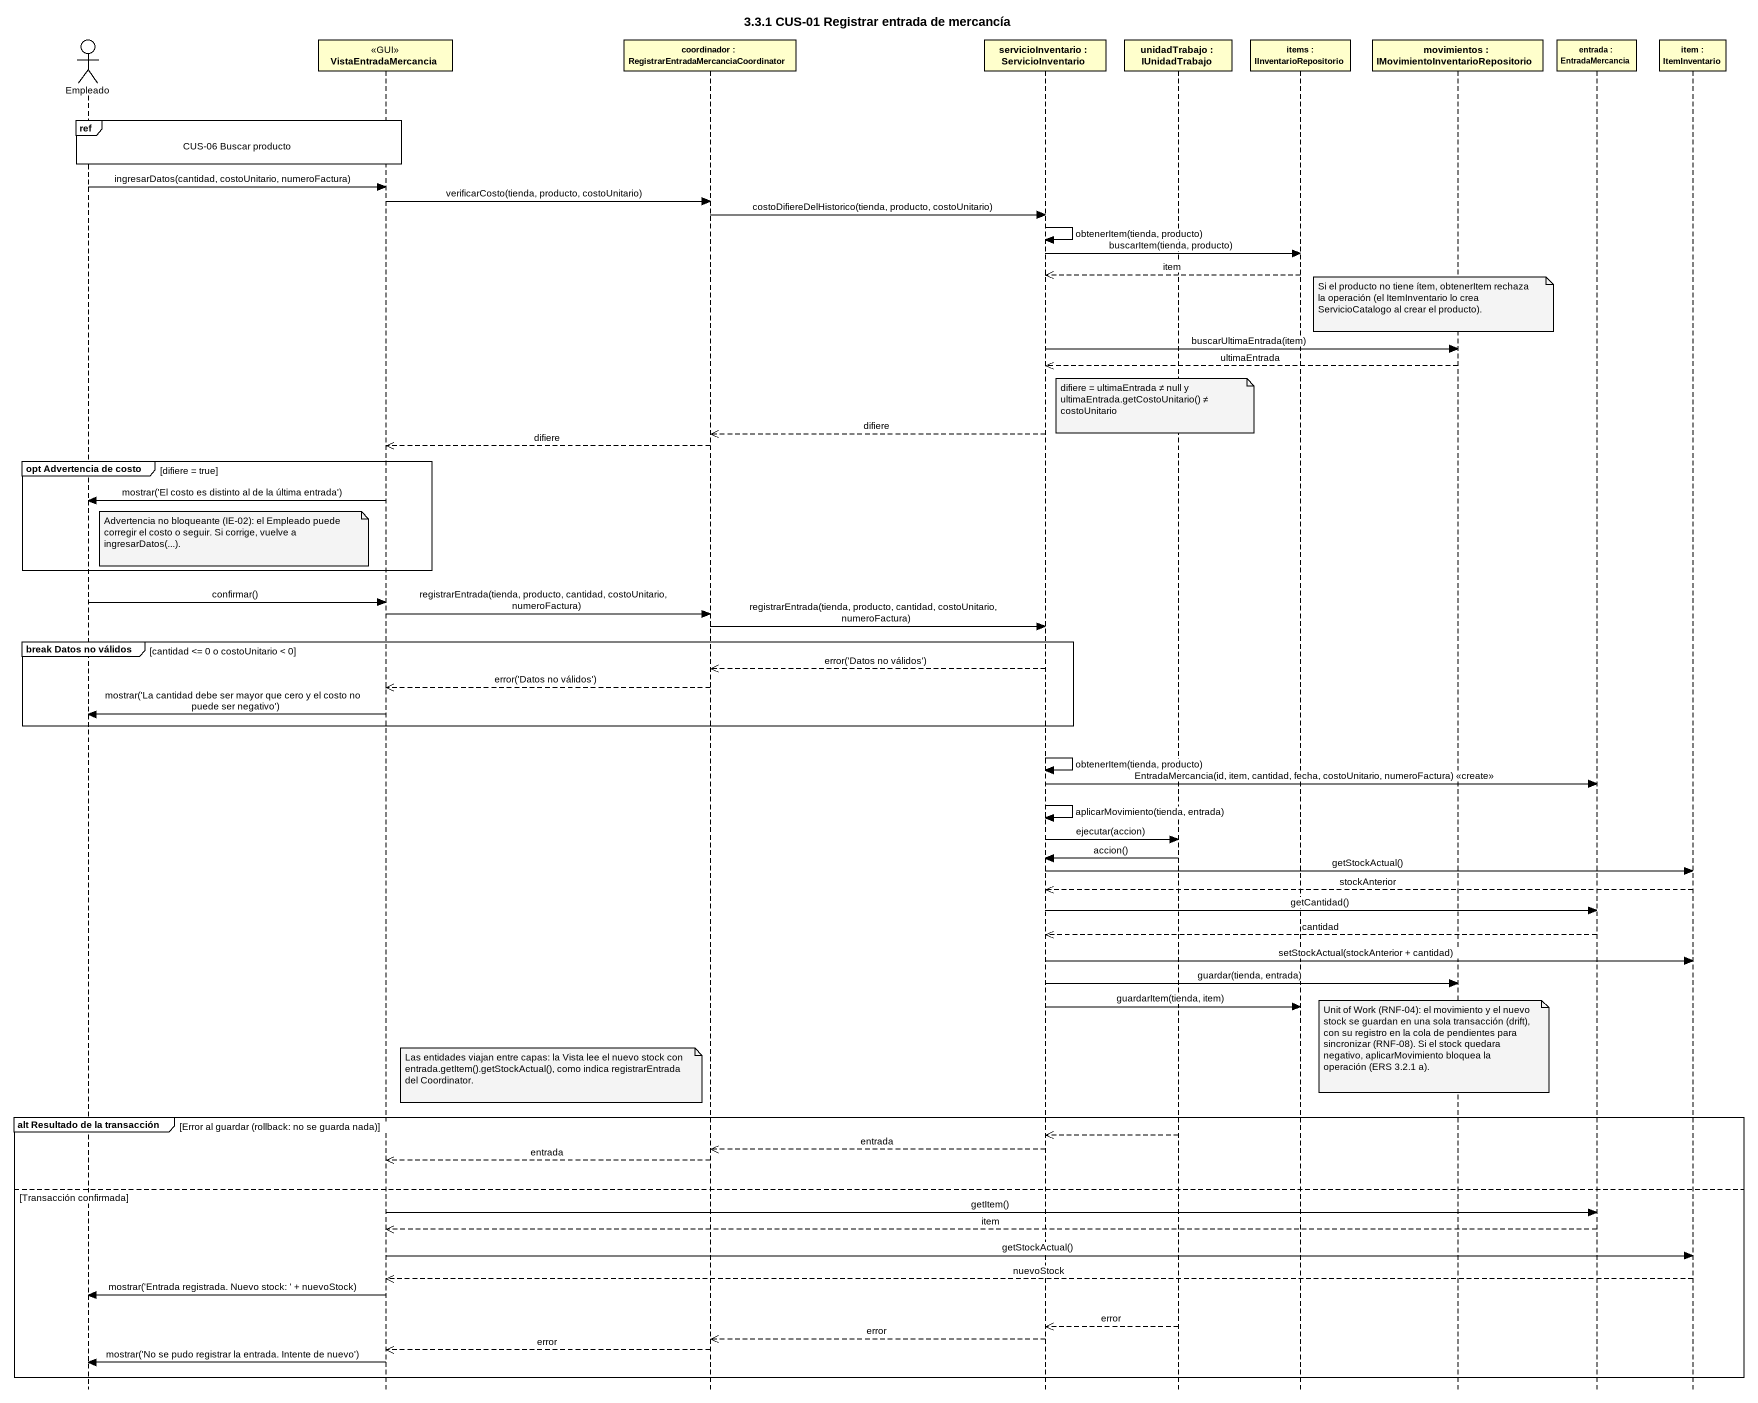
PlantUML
@startuml
title 3.3.1 CUS-01 Registrar entrada de mercancía
hide footbox
actor Empleado
participant VistaEntradaMercancia <<GUI>>
participant "coordinador : RegistrarEntradaMercanciaCoordinator" as coordinador
participant "servicioInventario : ServicioInventario" as servicioInventario
participant "unidadTrabajo : IUnidadTrabajo" as unidadTrabajo
participant "items : IInventarioRepositorio" as items
participant "movimientos : IMovimientoInventarioRepositorio" as movimientos
participant "entrada : EntradaMercancia" as entrada
participant "item : ItemInventario" as item

ref over Empleado, VistaEntradaMercancia : CUS-06 Buscar producto
Empleado -> VistaEntradaMercancia : ingresarDatos(cantidad, costoUnitario, numeroFactura)
VistaEntradaMercancia -> coordinador : verificarCosto(tienda, producto, costoUnitario)
coordinador -> servicioInventario : costoDifiereDelHistorico(tienda, producto, costoUnitario)
servicioInventario -> servicioInventario : obtenerItem(tienda, producto)
servicioInventario -> items : buscarItem(tienda, producto)
items -->> servicioInventario : item
note over movimientos : Si el producto no tiene ítem, obtenerItem rechaza la operación (el ItemInventario lo crea ServicioCatalogo al crear el producto).
servicioInventario -> movimientos : buscarUltimaEntrada(item)
movimientos -->> servicioInventario : ultimaEntrada
note over unidadTrabajo : difiere = ultimaEntrada ≠ null y ultimaEntrada.getCostoUnitario() ≠ costoUnitario
servicioInventario -->> coordinador : difiere
coordinador -->> VistaEntradaMercancia : difiere
group opt Advertencia de costo [difiere = true]
  VistaEntradaMercancia -> Empleado : mostrar('El costo es distinto al de la última entrada')
  note right of Empleado : Advertencia no bloqueante (IE-02): el Empleado puede corregir el costo o seguir. Si corrige, vuelve a ingresarDatos(...).
end
Empleado -> VistaEntradaMercancia : confirmar()
VistaEntradaMercancia -> coordinador : registrarEntrada(tienda, producto, cantidad, costoUnitario, numeroFactura)
coordinador -> servicioInventario : registrarEntrada(tienda, producto, cantidad, costoUnitario, numeroFactura)
group break Datos no válidos [cantidad <= 0 o costoUnitario < 0]
  servicioInventario -->> coordinador : error('Datos no válidos')
  coordinador -->> VistaEntradaMercancia : error('Datos no válidos')
  VistaEntradaMercancia -> Empleado : mostrar('La cantidad debe ser mayor que cero y el costo no puede ser negativo')
end
servicioInventario -> servicioInventario : obtenerItem(tienda, producto)
servicioInventario -> entrada : EntradaMercancia(id, item, cantidad, fecha, costoUnitario, numeroFactura) <<create>>
servicioInventario -> servicioInventario : aplicarMovimiento(tienda, entrada)
servicioInventario -> unidadTrabajo : ejecutar(accion)
unidadTrabajo -> servicioInventario : accion()
servicioInventario -> item : getStockActual()
item -->> servicioInventario : stockAnterior
servicioInventario -> entrada : getCantidad()
entrada -->> servicioInventario : cantidad
servicioInventario -> item : setStockActual(stockAnterior + cantidad)
servicioInventario -> movimientos : guardar(tienda, entrada)
servicioInventario -> items : guardarItem(tienda, item)
note over movimientos : Unit of Work (RNF-04): el movimiento y el nuevo stock se guardan en una sola transacción (drift), con su registro en la cola de pendientes para sincronizar (RNF-08). Si el stock quedara negativo, aplicarMovimiento bloquea la operación (ERS 3.2.1 a).
note left of coordinador : Las entidades viajan entre capas: la Vista lee el nuevo stock con entrada.getItem().getStockActual(), como indica registrarEntrada del Coordinator.
group alt Resultado de la transacción [Error al guardar (rollback: no se guarda nada)]
  unidadTrabajo -->> servicioInventario
  servicioInventario -->> coordinador : entrada
  coordinador -->> VistaEntradaMercancia : entrada
else Transacción confirmada
  VistaEntradaMercancia -> entrada : getItem()
  entrada -->> VistaEntradaMercancia : item
  VistaEntradaMercancia -> item : getStockActual()
  item -->> VistaEntradaMercancia : nuevoStock
  VistaEntradaMercancia -> Empleado : mostrar('Entrada registrada. Nuevo stock: ' + nuevoStock)
  unidadTrabajo -->> servicioInventario : error
  servicioInventario -->> coordinador : error
  coordinador -->> VistaEntradaMercancia : error
  VistaEntradaMercancia -> Empleado : mostrar('No se pudo registrar la entrada. Intente de nuevo')
end
@enduml
